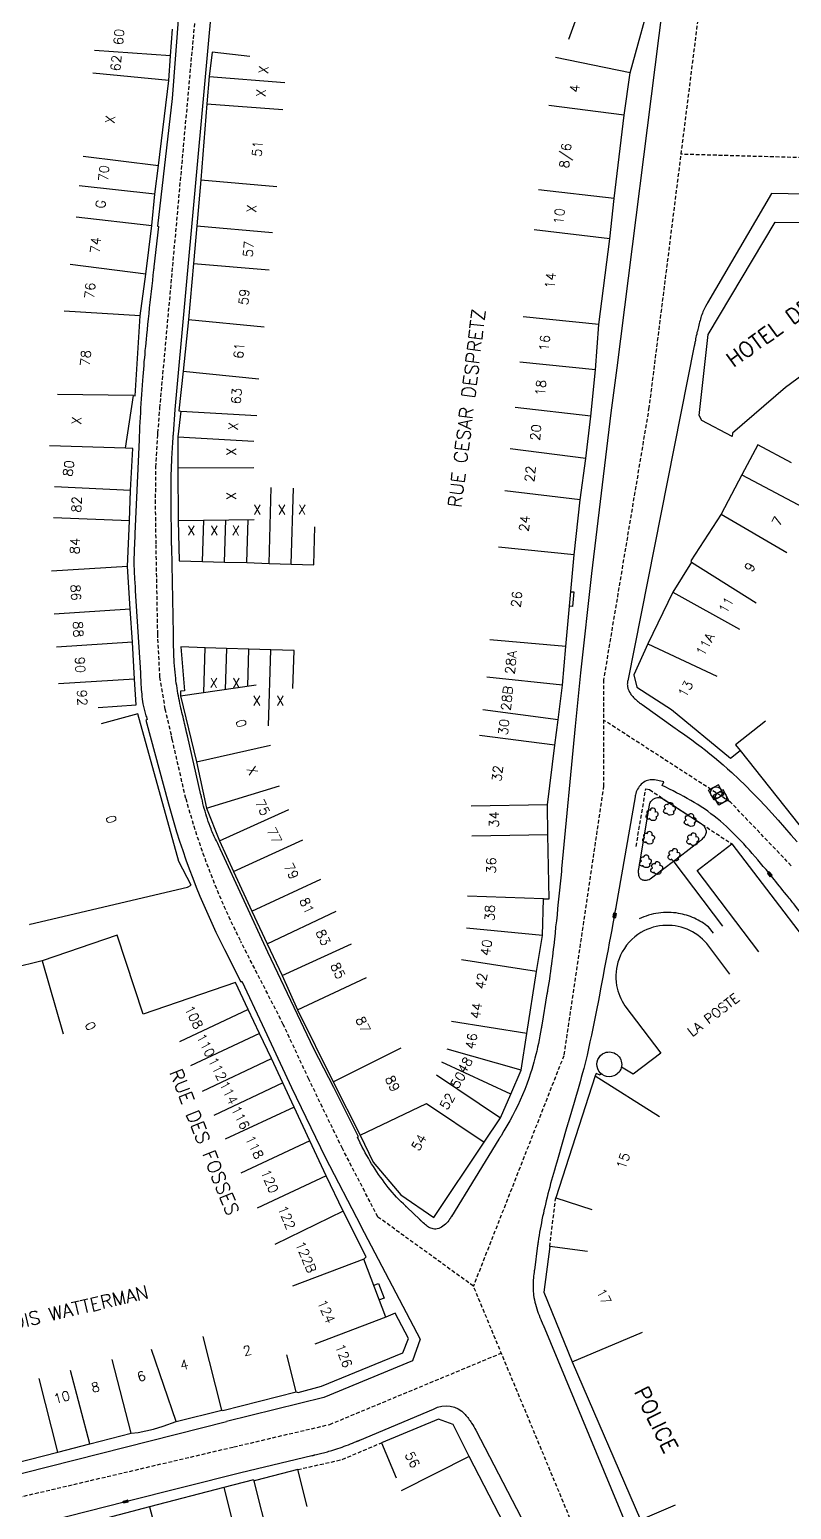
# Model space of a CAD drawing. Header units: millimetres. Extents: x 111000 to 112001, y 155000 to 156000.
# Drawn here: x 111774.9 to 111875, y 155696.7 to 155891.2 of the extents above; entities that cross this region are included whole.
import ezdxf
from ezdxf.enums import TextEntityAlignment as Align

# ---------------------------------------------------------------- set-up
doc = ezdxf.new("R2010")
doc.units = ezdxf.units.MM
doc.linetypes.add('DASHED', pattern=[0.75, 0.5, -0.25])
doc.layers.get('0').update_dxf_attribs({"linetype": 'CONTINUOUS'})
for name, color, linetype in [('W0001', 6, 'DASHED'), ('W0008', 7, 'CONTINUOUS'), ('W0100', 7, 'CONTINUOUS'), ('W0105', 7, 'CONTINUOUS'), ('W0112', 1, 'DASHED'), ('W0300', 7, 'CONTINUOUS'), ('W0400', 7, 'CONTINUOUS'), ('W0420', 7, 'CONTINUOUS'), ('W0984', 7, 'CONTINUOUS'), ('W0989', 7, 'CONTINUOUS'), ('W0991', 7, 'CONTINUOUS'), ('W1102', 7, 'CONTINUOUS')]:
    doc.layers.add(name, color=color, linetype=linetype)
doc.styles.get("Standard").update_dxf_attribs({"font": 'romans.shx', "width": 0.85})

# ---------------------------------------------------------------- blocks, each defined once
blk = doc.blocks.new('T420')
for p, q in [((0.75, 0.75), (-0.75, 0.75)), ((-0.75, 0.75), (-0.75, -0.75)), ((0.75, 0.75), (0.75, -0.75)), ((0.75, -0.75), (-0.75, -0.75))]:
    blk.add_line(p, q)
blk.add_ellipse((0, 0), major_axis=(-0.53, 0.53), ratio=1, start_param=3.926991, end_param=10.210176)
blk = doc.blocks.new('T400')
for p, q in [((-0.15, 0.3), (0.15, 0.3)), ((-0.15, -0.25), (-0.15, 0.3)), ((-0.15, 0.15), (0.15, 0.15)), ((-0.15, 0), (0.15, 0)), ((0.15, 0.3), (0.15, -0.25)), ((-0.15, -0.15), (0.15, -0.15)), ((-0.15, -0.25), (-0.15, -0.3)), ((-0.15, -0.3), (0.15, -0.3)), ((0.15, -0.3), (0.15, -0.25))]:
    blk.add_line(p, q)
blk = doc.blocks.new('T300')
for p, q in [((-0.8, 0.51), (-0.86, 0.34)), ((-0.86, 0.34), (-0.86, 0.17)), ((-0.86, 0.17), (-0.74, 0.06)), ((-0.69, 0.63), (-0.8, 0.51)), ((-0.8, -0.06), (-0.74, 0.06)), ((-0.74, 0.06), (-0.69, 0.11)), ((-0.57, 0.69), (-0.69, 0.63)), ((-0.46, 0.69), (-0.57, 0.69)), ((-0.29, 0.63), (-0.46, 0.69)), ((-0.29, 0.63), (-0.17, 0.74)), ((-0.23, 0.57), (-0.29, 0.63)), ((-0.17, 0.74), (-0.06, 0.8)), ((-0.06, 0.8), (0.06, 0.8)), ((0.06, 0.8), (0.23, 0.74)), ((0.23, 0.74), (0.34, 0.63)), ((0.34, 0.63), (0.4, 0.51)), ((0.46, 0.46), (0.34, 0.46)), ((0.4, 0.51), (0.4, 0.46)), ((0.57, 0.4), (0.46, 0.46)), ((0.57, 0.4), (0.69, 0.29)), ((0.69, 0.29), (0.74, 0.17)), ((0.74, 0.06), (0.69, -0.17)), ((0.74, 0.17), (0.74, 0.06)), ((-0.8, -0.17), (-0.8, -0.06)), ((-0.8, -0.23), (-0.8, -0.17)), ((-0.74, -0.34), (-0.8, -0.23)), ((-0.69, -0.4), (-0.74, -0.34)), ((-0.51, -0.46), (-0.69, -0.4)), ((-0.4, -0.46), (-0.51, -0.46)), ((-0.4, -0.46), (-0.34, -0.46)), ((-0.34, -0.46), (-0.34, -0.4)), ((-0.34, -0.51), (-0.34, -0.46)), ((-0.29, -0.63), (-0.34, -0.51)), ((-0.17, -0.74), (-0.29, -0.63)), ((-0.06, -0.8), (-0.17, -0.74)), ((0.06, -0.8), (-0.06, -0.8)), ((0.17, -0.74), (0.06, -0.8)), ((0.23, -0.69), (0.17, -0.74)), ((0.29, -0.46), (0.23, -0.46)), ((0.29, -0.63), (0.23, -0.69)), ((0.46, -0.4), (0.29, -0.46)), ((0.34, -0.51), (0.29, -0.63)), ((0.34, -0.51), (0.34, -0.46)), ((0.57, -0.34), (0.46, -0.4)), ((0.63, -0.29), (0.57, -0.34)), ((0.69, -0.17), (0.63, -0.29))]:
    blk.add_line(p, q)

msp = doc.modelspace()

# ---------------------------------------------------------------- linework, layer by layer
at = {"layer": 'W0001'}
for points in [[(111770.97, 155921.99), (111794.14, 155918.4), (111823.64, 155912.58), (111863.32, 155897.65), (111856.26, 155841.54), (111850.29, 155805.76), (111850.3, 155791.82), (111845.07, 155756.35), (111833.19, 155726.08)], [(111704.69, 155907.84), (111705.06, 155893.49), (111705.24, 155888.25), (111705.67, 155883.65), (111706.46, 155874.99), (111709.12, 155845.71), (111711.82, 155816.07), (111714.51, 155786.8), (111716.46, 155765.9), (111717.15, 155759.22), (111717.82, 155754.54), (111720.42, 155744.76), (111733.34, 155701.8), (111734.89, 155696.46), (111736.95, 155693.26), (111740.19, 155691.47), (111744.23, 155691.37), (111748.56, 155692.48), (111801.69, 155704.94)], [(111892.15, 155873.91), (111860.45, 155874.82)], [(111874.96, 155781.32), (111866.97, 155789.68), (111850.29, 155800.47)], [(111801.69, 155704.94), (111814.32, 155707.9), (111836.86, 155717.27)]]:
    msp.add_lwpolyline(points, dxfattribs=at)
msp.add_lwpolyline([(111849.34, 155687.26), (111833.19, 155726.08), (111820.64, 155735.15), (111815.97, 155744.16), (111811.56, 155753.27), (111808.21, 155760.46), (111802.61, 155771.38, -0.05145), (111795.39, 155790.16), (111793.62, 155797.91), (111793.5, 155798.49), (111792.7, 155801.9), (111791.99, 155806.12), (111791.73, 155811.27), (111791.71, 155811.76), (111791.49, 155823.62), (111791.49, 155823.62), (111791.42, 155828.93), (111791.47, 155833.71), (111791.71, 155837.91), (111791.74, 155838.21), (111791.99, 155841.46), (111797.18, 155898.72), (111799.33, 155917.38)], format="xyb", dxfattribs=at)
at = {"layer": 'W0008'}
for points in [[(111689.67, 155947.89, -0.000784), (111689.85, 155946.04, -0.005645), (111690.11, 155943.06, -0.00035), (111690.77, 155934.02, 0.00217), (111690.89, 155932.56, 0.000045), (111690.9, 155932.45, -0.000022), (111690.92, 155932.21, -0.002719), (111690.98, 155931.39, -0.00141), (111691.09, 155929.81, -0.105649), (111690.85, 155928.18, -0.255011), (111690.3, 155927.71, -0.00422), (111690.11, 155927.67, -0.004131), (111689.91, 155927.63, 0.027684), (111663.38, 155922.85, 0.000521), (111659.16, 155921.76, -0.000492), (111654.7, 155920.6, -0.000014), (111644.5, 155917.97, 0.000006), (111619.12, 155911.43, 0.000111)], [(111795.81, 155910.87), (111793.61, 155882.15), (111791.67, 155865.35), (111791.82, 155865.32), (111791.21, 155860.04), (111791.2, 155860.01), (111791.2, 155859.97), (111791.19, 155859.93), (111791.2, 155859.91), (111791.18, 155859.88), (111791.18, 155859.85), (111791.18, 155859.8), (111791.18, 155859.77), (111791.17, 155859.74), (111791.17, 155859.71), (111791.16, 155859.68), (111791.16, 155859.65), (111791.07, 155858.93), (111791, 155858.22), (111790.92, 155857.51), (111790.83, 155856.79), (111790.75, 155856.07), (111790.68, 155855.35), (111790.6, 155854.63), (111790.52, 155853.91), (111790.44, 155853.19), (111790.37, 155852.47), (111790.3, 155851.77), (111790.22, 155851.04), (111790.18, 155850.54), (111790.13, 155850.05), (111790.08, 155849.55), (111790.03, 155849.05), (111789.99, 155848.57), (111789.95, 155848.07), (111789.9, 155847.57), (111789.86, 155847.08), (111789.82, 155846.58), (111789.78, 155846.08), (111789.75, 155845.6), (111789.71, 155845.1), (111789.66, 155844.49), (111789.62, 155843.88), (111789.58, 155843.27), (111789.54, 155842.66), (111789.5, 155842.05), (111789.46, 155841.44), (111789.43, 155840.82), (111789.39, 155840.21), (111789.36, 155839.6), (111789.33, 155838.99), (111789.3, 155838.38), (111789.27, 155837.77), (111789.27, 155837.72), (111789.26, 155837.69), (111789.26, 155837.65), (111789.26, 155837.62), (111789.26, 155837.57), (111789.25, 155837.54), (111789.25, 155837.49), (111789.25, 155837.46), (111789.25, 155837.41), (111789.25, 155837.38), (111789.25, 155837.33), (111789.25, 155837.3), (111788.7, 155824.97), (111788.7, 155824.94), (111788.7, 155824.93), (111788.7, 155824.9), (111788.7, 155824.87), (111788.7, 155824.83), (111788.7, 155824.82), (111788.69, 155824.79), (111788.69, 155824.76), (111788.69, 155824.72), (111788.69, 155824.71), (111788.69, 155824.68), (111788.69, 155824.65), (111788.68, 155824.33), (111788.67, 155824.02), (111788.66, 155823.71), (111788.64, 155823.4), (111788.63, 155823.08), (111788.61, 155822.77), (111788.6, 155822.47), (111788.59, 155822.16), (111788.58, 155821.85), (111788.57, 155821.54), (111788.57, 155821.22), (111788.57, 155820.91), (111788.58, 155820.66), (111788.59, 155820.4), (111788.6, 155820.15), (111788.6, 155819.9), (111788.62, 155819.65), (111788.64, 155819.38), (111788.65, 155819.13), (111788.67, 155818.88), (111788.69, 155818.63), (111788.71, 155818.37), (111788.72, 155818.12), (111788.74, 155817.87), (111788.74, 155817.83), (111788.75, 155817.8), (111788.75, 155817.77), (111788.75, 155817.72), (111788.75, 155817.69), (111788.75, 155817.66), (111788.75, 155817.63), (111788.75, 155817.6), (111788.75, 155817.57), (111788.76, 155817.52), (111788.76, 155817.49), (111788.76, 155817.46), (111789.43, 155806.65), (111789.43, 155806.63), (111789.43, 155806.6), (111789.43, 155806.57), (111789.43, 155806.55), (111789.43, 155806.54), (111789.43, 155806.52), (111789.43, 155806.49), (111789.43, 155806.47), (111789.44, 155806.44), (111789.44, 155806.43), (111789.44, 155806.4), (111789.44, 155806.38), (111789.46, 155806.07), (111789.47, 155805.74), (111789.5, 155805.44), (111789.5, 155805.12), (111789.52, 155804.79), (111789.54, 155804.47), (111789.57, 155804.16), (111789.6, 155803.85), (111789.63, 155803.54), (111789.67, 155803.22), (111789.71, 155802.91), (111789.77, 155802.6), (111789.81, 155802.43), (111789.84, 155802.26), (111789.89, 155802.07), (111789.93, 155801.9), (111789.97, 155801.72), (111790.02, 155801.55), (111790.07, 155801.38), (111790.11, 155801.21), (111790.16, 155801.04), (111790.21, 155800.87), (111790.26, 155800.69), (111790.32, 155800.52), (111790.13, 155800.47), (111793.11, 155789.46, 0.051444), (111800.48, 155770.3), (111802.63, 155766.05), (111802.78, 155766.13), (111805.43, 155760.46), (111809.28, 155752.19), (111813.71, 155743.04), (111818.4, 155733.99), (111818.4, 155733.97), (111826.21, 155719.08), (111825.19, 155716.26), (111813.52, 155711.43), (111800.75, 155708.3)], [(112000, 155694.53), (111999.06, 155695.59), (111980.4, 155716.56), (111949.98, 155750.79), (111945.05, 155751.23), (111944.07, 155750.37), (111944.14, 155750.28), (111927.33, 155735.05), (111917.89, 155726.49, -0.168407), (111915.62, 155725.64, -0.152585), (111913.07, 155726.38, -0.088904), (111912.03, 155727.36), (111909.82, 155730.4), (111898.99, 155744.99), (111883.4, 155765.84), (111875.53, 155775.99, 0.005278), (111874.56, 155777.21, -0.005469), (111872.71, 155779.52)], [(111864.72, 155772.44), (111864.08, 155773.27, 0.064007), (111862.23, 155774.42, 0.064007), (111860.15, 155775.06, 0.077851), (111857.51, 155775.1, 0.077851), (111854.98, 155774.33)], [(111802.63, 155701.58), (111811.94, 155703.8), (111811.98, 155703.82), (111812.01, 155703.82), (111812.05, 155703.82), (111812.09, 155703.83), (111812.12, 155703.83), (111812.16, 155703.85), (111812.19, 155703.85), (111812.23, 155703.87), (111812.26, 155703.87), (111812.3, 155703.88), (111812.33, 155703.88), (111812.37, 155703.9), (111812.56, 155703.94), (111812.75, 155703.99), (111812.93, 155704.04), (111813.11, 155704.07), (111813.29, 155704.12), (111813.48, 155704.16), (111813.66, 155704.21), (111813.85, 155704.26), (111814.03, 155704.3), (111814.21, 155704.37), (111814.39, 155704.41), (111814.57, 155704.46), (111814.85, 155704.54), (111815.12, 155704.63), (111815.39, 155704.72), (111815.67, 155704.82), (111815.94, 155704.91), (111816.21, 155705.02), (111816.49, 155705.12), (111816.76, 155705.22), (111817.03, 155705.33), (111817.3, 155705.44), (111817.57, 155705.55), (111817.84, 155705.66), (111817.87, 155705.68), (111817.91, 155705.69), (111817.94, 155705.71), (111817.98, 155705.72), (111818.01, 155705.74), (111818.05, 155705.74), (111818.08, 155705.76), (111818.11, 155705.77), (111818.15, 155705.79), (111818.18, 155705.8), (111818.22, 155705.82), (111818.25, 155705.83), (111827.95, 155709.9, -0.362601), (111832.1, 155709.21, -0.029263), (111832.96, 155708.08, -0.039597), (111833.5, 155707.13), (111844.8, 155685.37)]]:
    msp.add_lwpolyline(points, format="xyb", dxfattribs=at)
for points in [[(111708.22, 155907.83), (111708.7, 155888.9), (111709.28, 155882.68), (111711.16, 155861.78), (111718.38, 155782.96), (111719.26, 155773.51), (111720.01, 155765.47), (111720.65, 155759.45), (111721.13, 155755.64), (111722.28, 155751.06), (111724.15, 155744.13), (111726.49, 155735.93), (111732.38, 155714.63), (111737.13, 155697.77), (111740.81, 155695.73), (111744.14, 155693.94), (111800.75, 155708.3)], [(111858.03, 155894.24), (111852.04, 155846.77), (111851.25, 155840.85), (111848.7, 155819.74), (111847.25, 155806.69), (111846.56, 155799.65), (111844.78, 155780.93), (111844.78, 155780.9), (111844.78, 155780.87), (111844.78, 155780.83), (111844.78, 155780.8), (111844.77, 155780.77), (111844.76, 155780.74), (111844.76, 155780.69), (111844.76, 155780.66), (111844.75, 155780.63), (111844.75, 155780.6), (111844.75, 155780.57), (111844.75, 155780.54), (111844.67, 155779.72), (111844.59, 155778.93), (111844.5, 155778.12), (111844.43, 155777.3), (111844.34, 155776.51), (111844.26, 155775.69), (111844.18, 155774.88), (111844.09, 155774.08), (111844, 155773.27), (111843.92, 155772.46), (111843.83, 155771.66), (111843.74, 155770.85), (111843.68, 155770.37), (111843.62, 155769.87), (111843.57, 155769.38), (111843.5, 155768.88), (111843.44, 155768.4), (111843.38, 155767.9), (111843.31, 155767.41), (111843.24, 155766.91), (111843.17, 155766.43), (111843.1, 155765.94), (111843.02, 155765.44), (111842.94, 155764.96), (111842.93, 155764.91), (111842.93, 155764.88), (111842.93, 155764.83), (111842.92, 155764.8), (111842.91, 155764.76), (111842.9, 155764.72), (111842.89, 155764.68), (111842.89, 155764.65), (111842.89, 155764.6), (111842.88, 155764.57), (111842.87, 155764.54), (111842.86, 155764.49), (111842.18, 155760.37), (111842.17, 155760.33), (111842.17, 155760.29), (111842.16, 155760.26), (111842.15, 155760.22), (111842.14, 155760.19), (111842.14, 155760.15), (111842.14, 155760.12), (111842.13, 155760.08), (111842.12, 155760.05), (111842.12, 155760.01), (111842.11, 155759.97), (111842.1, 155759.94), (111842.02, 155759.44), (111841.93, 155758.96), (111841.83, 155758.46), (111841.73, 155757.96), (111841.63, 155757.47), (111841.51, 155756.97), (111841.39, 155756.49), (111841.27, 155756.01), (111841.14, 155755.52), (111841, 155755.04), (111840.85, 155754.55), (111840.71, 155754.07), (111840.46, 155753.35), (111840.21, 155752.63), (111839.93, 155751.93), (111839.64, 155751.22), (111839.34, 155750.52), (111839.02, 155749.83), (111838.68, 155749.15), (111838.33, 155748.46), (111837.97, 155747.79), (111837.6, 155747.13), (111837.21, 155746.46), (111836.82, 155745.82), (111836.79, 155745.79), (111836.77, 155745.74), (111836.75, 155745.71), (111836.73, 155745.68), (111836.71, 155745.65), (111836.68, 155745.6), (111836.66, 155745.57), (111836.64, 155745.54), (111836.62, 155745.51), (111836.59, 155745.46), (111836.57, 155745.43), (111836.55, 155745.4), (111830.3, 155735.24), (111830.28, 155735.21), (111830.26, 155735.18), (111830.24, 155735.13), (111830.23, 155735.12), (111830.21, 155735.07), (111830.19, 155735.04), (111830.17, 155735.01), (111830.15, 155734.97), (111830.13, 155734.94), (111830.1, 155734.91), (111830.09, 155734.88), (111830.07, 155734.85), (111829.94, 155734.68), (111829.81, 155734.51), (111829.67, 155734.35), (111829.51, 155734.21), (111829.35, 155734.07), (111829.18, 155733.93), (111829, 155733.82), (111828.82, 155733.72), (111828.63, 155733.65), (111828.44, 155733.6), (111828.26, 155733.57), (111828.07, 155733.57), (111827.92, 155733.58), (111827.76, 155733.63), (111827.6, 155733.68), (111827.46, 155733.74), (111827.31, 155733.82), (111827.16, 155733.91), (111827.02, 155734.02), (111826.88, 155734.13), (111826.75, 155734.24), (111826.61, 155734.37), (111826.49, 155734.47), (111826.36, 155734.6), (111826.34, 155734.62), (111826.32, 155734.65), (111826.3, 155734.66), (111826.28, 155734.68), (111826.26, 155734.69), (111826.25, 155734.72), (111826.22, 155734.74), (111826.21, 155734.76), (111826.18, 155734.77), (111826.17, 155734.8), (111826.14, 155734.82), (111826.13, 155734.83), (111824.43, 155736.46), (111824.42, 155736.46), (111824.41, 155736.49), (111824.39, 155736.49), (111824.38, 155736.49), (111824.37, 155736.51), (111824.36, 155736.52), (111824.35, 155736.54), (111824.34, 155736.54), (111824.32, 155736.55), (111824.32, 155736.57), (111824.3, 155736.57), (111824.29, 155736.58), (111823.99, 155736.88), (111823.68, 155737.16), (111823.38, 155737.46), (111823.09, 155737.77), (111822.81, 155738.08), (111822.53, 155738.4), (111822.26, 155738.72), (111822, 155739.05), (111821.73, 155739.4), (111821.48, 155739.72), (111821.23, 155740.07), (111820.98, 155740.41), (111820.74, 155740.76), (111820.5, 155741.1), (111820.28, 155741.46), (111820.04, 155741.8), (111819.82, 155742.16), (111819.6, 155742.52), (111819.39, 155742.88), (111819.18, 155743.24), (111818.98, 155743.6), (111818.78, 155743.97), (111818.58, 155744.33), (111818.39, 155744.71), (111818.39, 155744.72), (111818.38, 155744.74), (111818.37, 155744.76), (111818.36, 155744.77), (111818.35, 155744.79), (111818.35, 155744.8), (111818.34, 155744.82), (111818.33, 155744.83), (111818.32, 155744.85), (111818.32, 155744.87), (111818.31, 155744.88), (111818.3, 155744.9), (111817.94, 155745.63), (111818.11, 155745.69), (111814.83, 155752.16), (111812.22, 155757.26), (111806.18, 155769.97), (111799.96, 155783.44), (111799.95, 155783.47), (111799.93, 155783.51), (111799.92, 155783.54), (111799.9, 155783.57), (111799.89, 155783.6), (111799.87, 155783.65), (111799.85, 155783.68), (111799.84, 155783.71), (111799.82, 155783.74), (111799.81, 155783.77), (111799.79, 155783.8), (111799.78, 155783.83), (111799.68, 155784.02), (111799.59, 155784.22), (111799.5, 155784.41), (111799.41, 155784.6), (111799.32, 155784.8), (111799.23, 155784.99), (111799.14, 155785.18), (111799.05, 155785.38), (111798.96, 155785.57), (111798.88, 155785.77), (111798.79, 155785.96), (111798.71, 155786.16), (111798.58, 155786.49), (111798.46, 155786.82), (111798.35, 155787.15), (111798.23, 155787.47), (111798.12, 155787.82), (111798.02, 155788.15), (111797.92, 155788.49), (111797.82, 155788.83), (111797.74, 155789.16), (111797.64, 155789.51), (111797.57, 155789.85), (111797.49, 155790.19), (111797.48, 155790.22), (111797.47, 155790.26), (111797.46, 155790.3), (111797.46, 155790.33), (111797.45, 155790.37), (111797.44, 155790.4), (111797.43, 155790.44), (111797.43, 155790.47), (111797.42, 155790.52), (111797.41, 155790.55), (111797.4, 155790.58), (111797.39, 155790.62), (111795.61, 155798.37), (111795.6, 155798.41), (111795.6, 155798.44), (111795.59, 155798.49), (111795.57, 155798.52), (111795.57, 155798.57), (111795.56, 155798.62), (111795.55, 155798.65), (111795.54, 155798.69), (111795.53, 155798.72), (111795.52, 155798.77), (111795.51, 155798.8), (111795.5, 155798.85), (111795.44, 155799.13), (111795.37, 155799.43), (111795.3, 155799.71), (111795.23, 155800.01), (111795.17, 155800.29), (111795.1, 155800.57), (111795.03, 155800.87), (111794.96, 155801.15), (111794.89, 155801.44), (111794.82, 155801.72), (111794.76, 155802.02), (111794.7, 155802.3), (111794.63, 155802.63), (111794.56, 155802.97), (111794.5, 155803.3), (111794.43, 155803.65), (111794.37, 155803.97), (111794.31, 155804.3), (111794.25, 155804.65), (111794.2, 155804.99), (111794.15, 155805.32), (111794.1, 155805.66), (111794.07, 155805.99), (111794.03, 155806.33), (111793.99, 155806.76), (111793.95, 155807.16), (111793.92, 155807.58), (111793.88, 155808.01), (111793.86, 155808.43), (111793.84, 155808.83), (111793.82, 155809.27), (111793.81, 155809.68), (111793.79, 155810.1), (111793.78, 155810.52), (111793.78, 155810.94), (111793.77, 155811.37), (111793.77, 155811.4), (111793.77, 155811.44), (111793.77, 155811.47), (111793.77, 155811.51), (111793.77, 155811.55), (111793.76, 155811.58), (111793.76, 155811.62), (111793.77, 155811.66), (111793.76, 155811.69), (111793.76, 155811.74), (111793.76, 155811.76), (111793.76, 155811.8), (111793.54, 155823.18), (111793.54, 155823.21), (111793.54, 155823.26), (111793.54, 155823.29), (111793.54, 155823.32), (111793.54, 155823.35), (111793.53, 155823.4), (111793.53, 155823.43), (111793.53, 155823.46), (111793.53, 155823.49), (111793.53, 155823.54), (111793.53, 155823.57), (111793.53, 155823.6), (111793.53, 155824.04), (111793.52, 155824.49), (111793.51, 155824.93), (111793.5, 155825.38), (111793.5, 155825.82), (111793.5, 155826.26), (111793.49, 155826.71), (111793.48, 155827.15), (111793.48, 155827.6), (111793.47, 155828.04), (111793.46, 155828.49), (111793.46, 155828.93), (111793.46, 155829.32), (111793.46, 155829.71), (111793.46, 155830.12), (111793.46, 155830.51), (111793.46, 155830.9), (111793.46, 155831.29), (111793.46, 155831.68), (111793.47, 155832.07), (111793.48, 155832.47), (111793.49, 155832.87), (111793.5, 155833.26), (111793.51, 155833.65), (111793.53, 155833.99), (111793.54, 155834.33), (111793.56, 155834.68), (111793.57, 155835.02), (111793.6, 155835.37), (111793.62, 155835.72), (111793.64, 155836.07), (111793.66, 155836.41), (111793.68, 155836.76), (111793.71, 155837.1), (111793.72, 155837.44), (111793.75, 155837.79), (111793.75, 155837.8), (111793.75, 155837.83), (111793.75, 155837.85), (111793.75, 155837.88), (111793.75, 155837.9), (111793.75, 155837.91), (111793.76, 155837.94), (111793.75, 155837.96), (111793.75, 155837.97), (111793.76, 155838.01), (111793.76, 155838.04), (111793.76, 155838.05), (111794.01, 155841.29), (111799.2, 155898.51)], [(111885.6, 155869.4), (111872.38, 155869.65), (111863.97, 155855.29), (111863.95, 155855.26), (111863.93, 155855.21), (111863.9, 155855.18), (111863.88, 155855.13), (111863.85, 155855.1), (111863.83, 155855.07), (111863.81, 155855.02), (111863.78, 155854.99), (111863.76, 155854.94), (111863.75, 155854.91), (111863.72, 155854.87), (111863.7, 155854.83), (111863.6, 155854.66), (111863.51, 155854.47), (111863.43, 155854.29), (111863.35, 155854.12), (111863.28, 155853.93), (111863.21, 155853.72), (111863.14, 155853.54), (111863.08, 155853.35), (111863.03, 155853.15), (111862.97, 155852.96), (111862.92, 155852.77), (111862.86, 155852.57), (111862.82, 155852.38), (111862.76, 155852.16), (111862.71, 155851.97), (111862.67, 155851.77), (111862.62, 155851.58), (111862.57, 155851.38), (111862.53, 155851.18), (111862.48, 155850.97), (111862.44, 155850.77), (111862.39, 155850.57), (111862.36, 155850.38), (111862.32, 155850.16), (111862.31, 155850.12), (111862.3, 155850.07), (111862.29, 155850.04), (111862.28, 155849.99), (111862.28, 155849.94), (111862.27, 155849.9), (111862.26, 155849.85), (111862.25, 155849.82), (111862.25, 155849.77), (111862.24, 155849.72), (111862.23, 155849.68), (111862.22, 155849.63), (111853.47, 155805.62), (111853.46, 155805.6), (111853.46, 155805.58), (111853.46, 155805.55), (111853.46, 155805.54), (111853.45, 155805.52), (111853.45, 155805.51), (111853.44, 155805.47), (111853.44, 155805.46), (111853.43, 155805.44), (111853.43, 155805.43), (111853.43, 155805.4), (111853.43, 155805.38), (111853.42, 155805.27), (111853.41, 155805.16), (111853.42, 155805.07), (111853.43, 155804.96), (111853.45, 155804.85), (111853.47, 155804.74), (111853.5, 155804.63), (111853.53, 155804.54), (111853.57, 155804.43), (111853.62, 155804.33), (111853.67, 155804.22), (111853.72, 155804.13), (111853.82, 155803.97), (111853.9, 155803.83), (111854.02, 155803.69), (111854.12, 155803.55), (111854.25, 155803.44), (111854.36, 155803.3), (111854.49, 155803.19), (111854.62, 155803.07), (111854.75, 155802.96), (111854.89, 155802.85), (111855.03, 155802.74), (111855.17, 155802.65), (111855.18, 155802.63), (111855.2, 155802.62), (111855.22, 155802.6), (111855.24, 155802.6), (111855.25, 155802.58), (111855.27, 155802.57), (111855.29, 155802.55), (111855.31, 155802.54), (111855.32, 155802.52), (111855.34, 155802.52), (111855.36, 155802.51), (111855.38, 155802.49), (111859.71, 155799.38), (111859.74, 155799.37), (111859.78, 155799.35), (111859.8, 155799.32), (111859.83, 155799.3), (111859.85, 155799.29), (111859.89, 155799.27), (111859.92, 155799.24), (111859.94, 155799.22), (111859.97, 155799.21), (111860, 155799.19), (111860.03, 155799.16), (111860.06, 155799.15), (111860.68, 155798.72), (111861.29, 155798.29), (111861.89, 155797.85), (111862.5, 155797.4), (111863.1, 155796.94), (111863.7, 155796.49), (111864.28, 155796.02), (111864.87, 155795.54), (111865.45, 155795.07), (111866.02, 155794.57), (111866.58, 155794.07), (111867.14, 155793.57), (111868.05, 155792.71), (111868.96, 155791.85), (111869.84, 155790.96), (111870.71, 155790.05), (111871.57, 155789.15), (111872.42, 155788.22), (111873.26, 155787.29), (111874.09, 155786.35), (111874.92, 155785.4), (111875.74, 155784.44)], [(111872.71, 155779.52), (111872.35, 155779.94), (111872, 155780.38), (111871.65, 155780.82), (111871.28, 155781.22), (111870.93, 155781.66), (111870.57, 155782.08), (111870.21, 155782.51), (111869.84, 155782.93), (111869.46, 155783.35), (111869.09, 155783.77), (111868.71, 155784.18), (111868.33, 155784.58), (111867.96, 155784.97), (111867.59, 155785.35), (111867.21, 155785.72), (111866.83, 155786.1), (111866.44, 155786.46), (111866.04, 155786.82), (111865.64, 155787.16), (111865.24, 155787.51), (111864.82, 155787.83), (111864.41, 155788.16), (111863.98, 155788.47), (111863.55, 155788.79), (111863.11, 155789.08), (111862.67, 155789.37), (111862.22, 155789.65), (111861.76, 155789.91), (111861.3, 155790.16), (111860.84, 155790.43), (111860.37, 155790.68), (111859.9, 155790.91), (111859.43, 155791.16), (111858.96, 155791.4), (111858.48, 155791.63), (111858, 155791.87), (111858.22, 155792.35), (111858.03, 155792.4), (111857.82, 155792.44), (111857.61, 155792.49), (111857.41, 155792.54), (111857.21, 155792.57), (111857.01, 155792.6), (111856.81, 155792.62), (111856.61, 155792.62), (111856.43, 155792.6), (111856.24, 155792.57), (111856.06, 155792.52), (111855.88, 155792.46), (111855.71, 155792.38), (111855.55, 155792.27), (111855.39, 155792.16), (111855.25, 155792.02), (111855.11, 155791.88), (111854.99, 155791.72), (111854.87, 155791.55), (111854.77, 155791.38), (111854.68, 155791.19), (111854.6, 155791.01), (111854.53, 155790.82), (111854.48, 155790.63), (111854.47, 155790.62), (111854.47, 155790.58), (111854.46, 155790.57), (111854.46, 155790.55), (111854.46, 155790.52), (111854.46, 155790.51), (111854.45, 155790.49), (111854.45, 155790.46), (111854.44, 155790.44), (111854.44, 155790.43), (111854.43, 155790.4), (111854.43, 155790.38), (111851.9, 155775.88), (111851.89, 155775.85), (111851.89, 155775.8), (111851.89, 155775.79), (111851.89, 155775.76), (111851.87, 155775.71), (111851.87, 155775.68), (111851.86, 155775.65), (111851.85, 155775.62), (111851.85, 155775.57), (111851.85, 155775.54), (111851.84, 155775.51), (111851.83, 155775.47), (111851.68, 155774.62), (111851.52, 155773.74), (111851.37, 155772.9), (111851.21, 155772.04), (111851.05, 155771.18), (111850.89, 155770.32), (111850.72, 155769.46), (111850.56, 155768.6), (111850.39, 155767.74), (111850.23, 155766.88), (111850.07, 155766.02), (111849.9, 155765.16), (111849.74, 155764.29), (111849.57, 155763.41), (111849.4, 155762.54), (111849.23, 155761.66), (111849.06, 155760.79), (111848.89, 155759.91), (111848.7, 155759.04), (111848.51, 155758.16), (111848.32, 155757.29), (111848.12, 155756.43), (111847.91, 155755.55), (111847.69, 155754.69), (111847.53, 155754.1), (111847.37, 155753.49), (111847.2, 155752.9), (111847.03, 155752.3), (111846.85, 155751.71), (111846.68, 155751.12), (111846.51, 155750.52), (111846.33, 155749.91), (111846.15, 155749.32), (111845.98, 155748.72), (111845.8, 155748.13), (111845.63, 155747.54), (111845.61, 155747.49), (111845.6, 155747.46), (111845.59, 155747.41), (111845.58, 155747.37), (111845.57, 155747.32), (111845.55, 155747.29), (111845.54, 155747.24), (111845.53, 155747.19), (111845.52, 155747.15), (111845.5, 155747.12), (111845.5, 155747.07), (111845.48, 155747.02), (111844.24, 155742.66), (111844.23, 155742.63), (111844.21, 155742.58), (111844.21, 155742.55), (111844.19, 155742.52), (111844.18, 155742.47), (111844.17, 155742.44), (111844.16, 155742.41), (111844.15, 155742.37), (111844.14, 155742.33), (111844.13, 155742.3), (111844.11, 155742.26), (111844.1, 155742.22), (111843.97, 155741.77), (111843.84, 155741.33), (111843.71, 155740.88), (111843.58, 155740.44), (111843.46, 155739.99), (111843.34, 155739.54), (111843.22, 155739.08), (111843.1, 155738.65), (111842.99, 155738.19), (111842.87, 155737.74), (111842.76, 155737.29), (111842.65, 155736.83), (111842.56, 155736.43), (111842.46, 155736.02), (111842.38, 155735.62), (111842.28, 155735.21), (111842.2, 155734.79), (111842.12, 155734.38), (111842.03, 155733.97), (111841.96, 155733.55), (111841.89, 155733.15), (111841.82, 155732.72), (111841.75, 155732.32), (111841.69, 155731.9), (111841.68, 155731.87), (111841.68, 155731.82), (111841.68, 155731.79), (111841.67, 155731.74), (111841.67, 155731.71), (111841.66, 155731.66), (111841.65, 155731.62), (111841.65, 155731.58), (111841.64, 155731.55), (111841.64, 155731.51), (111841.63, 155731.46), (111841.63, 155731.43), (111841.2, 155728.18), (111841.2, 155728.15), (111841.19, 155728.13), (111841.19, 155728.1), (111841.18, 155728.08), (111841.18, 155728.05), (111841.18, 155728.04), (111841.18, 155728.01), (111841.18, 155727.97), (111841.17, 155727.96), (111841.17, 155727.93), (111841.16, 155727.91), (111841.16, 155727.88), (111841.13, 155727.63), (111841.1, 155727.38), (111841.08, 155727.13), (111841.06, 155726.88), (111841.04, 155726.63), (111841.03, 155726.37), (111841.03, 155726.12), (111841.03, 155725.87), (111841.04, 155725.62), (111841.06, 155725.37), (111841.07, 155725.12), (111841.1, 155724.87), (111841.15, 155724.57), (111841.21, 155724.27), (111841.27, 155723.97), (111841.35, 155723.68), (111841.43, 155723.4), (111841.51, 155723.1), (111841.6, 155722.8), (111841.71, 155722.52), (111841.82, 155722.24), (111841.93, 155721.96), (111842.04, 155721.68), (111842.16, 155721.4), (111842.18, 155721.37), (111842.19, 155721.32), (111842.21, 155721.29), (111842.22, 155721.26), (111842.24, 155721.22), (111842.25, 155721.18), (111842.26, 155721.15), (111842.28, 155721.12), (111842.29, 155721.08), (111842.31, 155721.05), (111842.32, 155721.01), (111842.34, 155720.97), (111855.33, 155689.76)], [(111749.73, 155688.15), (111787.49, 155697.75), (111802.63, 155701.58)]]:
    msp.add_lwpolyline(points, dxfattribs=at)
at = {"layer": 'W0008', "flags": 128}
msp.add_lwpolyline([(111857.51, 155780.4), (111856.4, 155779.55, -0.114308), (111856.12, 155779.42, -0.070722), (111855.65, 155779.39, -0.140935), (111855.2, 155779.56, -0.167853), (111854.98, 155779.9, -0.051901), (111854.9, 155780.39, -0.054306), (111854.92, 155780.87), (111856.32, 155789.33, -0.101674), (111856.44, 155789.65, -0.07262), (111856.76, 155790.01, -0.079731), (111857.06, 155790.2, -0.083953), (111857.38, 155790.27, -0.051958), (111857.78, 155790.26, -0.106431), (111857.96, 155790.19), (111863.14, 155786.85, -0.081105), (111863.46, 155786.56, -0.0713), (111863.71, 155786.13, -0.132967), (111863.77, 155785.67, -0.125583), (111863.59, 155785.22, -0.028708), (111863.22, 155784.78, -0.041248), (111862.92, 155784.51), (111860.17, 155782.41)], format="xyb", close=True, dxfattribs=at)
msp.add_lwpolyline([(111859.54, 155781.82), (111865.94, 155773.37)], dxfattribs=at)
at = {"layer": 'W0100', "flags": 128}
for points in [[(111809.46, 155804.62), (111809.62, 155809.62), (111806.57, 155809.69), (111803.68, 155809.79), (111800.76, 155809.88), (111797.93, 155809.97), (111794.73, 155810.08), (111795.21, 155804.32), (111794.69, 155804.26), (111794.71, 155803.65), (111796.79, 155794.96), (111798.1, 155788.9), (111799.83, 155784.57), (111801.67, 155780.55), (111804.08, 155775.33), (111806.1, 155771.05), (111808.07, 155766.88), (111810.07, 155762.4), (111814.76, 155752.91), (111818.33, 155745.9), (111820.03, 155742.37), (111823.64, 155738.07), (111828.01, 155735.1), (111834.62, 155745.01), (111836.76, 155748.18), (111838.11, 155751.3), (111839.46, 155754.47), (111840.21, 155759.27), (111841.5, 155767.4), (111842.25, 155772.16), (111842.41, 155776.99), (111843.14, 155776.97), (111842.98, 155785.4), (111842.91, 155789.32), (111843.91, 155797.16), (111844.35, 155800.51), (111844.89, 155805.07), (111845.32, 155810.12), (111846.43, 155822.16), (111847.24, 155829.4), (111847.96, 155834.85), (111848.62, 155840.41), (111849.23, 155846.51), (111849.67, 155852.44), (111851.13, 155863.72), (111851.68, 155869.01), (111853.02, 155879.94), (111853.8, 155885.52), (111856.81, 155896.51)], [(111783.89, 155802.13), (111788.89, 155802.46), (111788.66, 155805.85), (111788.37, 155810.68), (111788.07, 155815.1), (111787.72, 155820.63), (111787.98, 155826.63), (111788.14, 155830.63), (111788.43, 155836.15), (111787.48, 155836.18), (111788.53, 155843.12), (111788.72, 155843.08), (111789.41, 155853.6), (111790.13, 155859.07), (111790.95, 155865.47), (111791.34, 155869.58), (111791.82, 155873.33), (111793.15, 155884.52), (111793.38, 155887.74), (111793.64, 155891.26)], [(111803.82, 155887.65), (111798.85, 155888.24), (111798.46, 155885.04), (111798.18, 155881.47), (111797.39, 155871.44), (111796.84, 155865.43), (111796.4, 155860.47), (111795.75, 155853.1), (111795.05, 155846.33), (111794.5, 155841.12), (111794.75, 155841.08), (111794.34, 155837.69), (111794.35, 155833.62), (111794.39, 155826.68), (111794.51, 155821.4), (111797.6, 155821.32), (111800.47, 155821.22), (111803.43, 155821.15), (111806.35, 155821.05), (111809.25, 155820.96), (111812.21, 155820.87), (111812.36, 155825.87)], [(111874.98, 155834.29), (111870.56, 155836.63), (111868.46, 155832.68), (111865.74, 155827.52), (111861.77, 155821.37), (111861.87, 155821.21), (111859.39, 155817.27), (111856.13, 155810.46), (111854.29, 155806.4), (111854.68, 155804.8), (111859.21, 155801.85), (111866.96, 155795.46), (111868.23, 155796.47), (111876.95, 155785.46), (111878.53, 155783.46)], [(111774.85, 155773.55), (111774.93, 155773.66), (111795.6, 155778.51), (111796.1, 155778.76), (111794.48, 155781.88), (111789.07, 155801.3), (111784.26, 155799.96)], [(111809.9, 155712.17), (111810.17, 155712.1), (111813.24, 155712.94), (111823.91, 155717.3), (111824.67, 155719.19), (111822.9, 155722.51), (111821.69, 155721.99), (111818.78, 155729.63), (111819.1, 155729.91), (111816.06, 155735.94), (111813.82, 155740.58), (111811.69, 155745.16), (111809.65, 155749.58), (111808.15, 155752.77), (111806.65, 155755.97), (111805.07, 155759.29), (111803.6, 155762.44), (111801.94, 155765.96), (111789.78, 155761.79), (111786.39, 155772.18), (111776.5, 155768.83), (111768.66, 155766.91)], [(111849.95, 155754.01), (111849.87, 155753.79), (111849.31, 155754), (111849.2, 155753.71)], [(111849.21, 155753.72), (111844.01, 155737.69), (111848.77, 155736.15)], [(111848.18, 155730.62), (111843.22, 155731.26), (111842.46, 155725.27), (111846.18, 155716.13), (111855.17, 155695.37), (111859.76, 155697.33)], [(111833.87, 155679.6), (111842.73, 155684.24), (111839.6, 155690.21), (111837.24, 155694.77), (111832.62, 155703.68), (111830.53, 155707.87), (111828.59, 155708.58), (111821.12, 155705.49), (111823.04, 155700.87)], [(111811.35, 155697.12), (111810.1, 155701.96), (111804.54, 155700.52), (111804.43, 155700.49)]]:
    msp.add_lwpolyline(points, dxfattribs=at)
msp.add_lwpolyline([(111872.85, 155865.91), (111877.09, 155865.85), (111877.1, 155866.74), (111880.73, 155866.69), (111880.72, 155865.8), (111884.87, 155865.76), (111890.27, 155855.99), (111874.21, 155844.18), (111867.25, 155838.16), (111867.21, 155837.72), (111863.2, 155839.83), (111862.85, 155840.49), (111864.06, 155851.13)], close=True, dxfattribs=at)
for points in [[(111870.72, 155770.02), (111862.59, 155780.69), (111867.16, 155784.19), (111882.09, 155764.65), (111879.7, 155762.83), (111881.16, 155760.92), (111880.84, 155760.68), (111882.55, 155758.44), (111884.28, 155759.77, -0.414214), (111884.49, 155759.74), (111884.52, 155759.7), (111884.6, 155759.76), (111898.08, 155742.1), (111898, 155742.04), (111898.03, 155742, -0.414214), (111898, 155741.79), (111894.22, 155738.91)], [(111866.88, 155767.09), (111863.85, 155771.08, 0.244054), (111858.1, 155773.46, 0.130613), (111854.82, 155772.29, 0.154465), (111852.33, 155769.07, 0.131852), (111852.01, 155765.6, 0.105223), (111853.1, 155762.89), (111857.84, 155756.69), (111854.19, 155753.93), (111852.64, 155754.85)]]:
    msp.add_lwpolyline(points, format="xyb", dxfattribs=at)
msp.add_lwpolyline([(111851.65, 155753.7, -1), (111850.44, 155756.73, -1)], format="xyb", close=True, dxfattribs=at)
at = {"layer": 'W0100'}
for points in [[(111772.93, 155702.8), (111778.59, 155704.23), (111782.78, 155705.33), (111788.23, 155706.74), (111789.13, 155706.84), (111791.16, 155707.25), (111792.44, 155707.68), (111794.14, 155708.27), (111800.11, 155709.76), (111800.23, 155709.8), (111800.28, 155709.73), (111809.9, 155712.17), (111808.68, 155717.02)], [(111804.29, 155700.6), (111800.38, 155699.6), (111790.64, 155697.08), (111784.33, 155695.39), (111778.52, 155693.92), (111774.08, 155692.76), (111769.26, 155691.53), (111764.49, 155690.31), (111759.18, 155688.98), (111753.86, 155687.63), (111748.15, 155686.19), (111742.35, 155684.68), (111744.34, 155676.56), (111741.62, 155675.89), (111742.82, 155671.04)]]:
    msp.add_lwpolyline(points, dxfattribs=at)
at = {"layer": 'W0105'}
for points in [[(111845.99, 155817.33), (111846.37, 155817.3), (111846.22, 155815.38), (111845.82, 155815.41)], [(111820.09, 155726.21), (111820.7, 155726.43), (111821.45, 155724.49), (111820.83, 155724.26)]]:
    msp.add_lwpolyline(points, dxfattribs=at)
at = {"layer": 'W0112'}
for points in [[(111854.57, 155783.83), (111855.85, 155791.43), (111856.33, 155791.32), (111867.16, 155784.19), (111867.16, 155784.19)], [(111843.22, 155731.26), (111844.01, 155737.69)], [(111810.1, 155701.96), (111815.96, 155703.29), (111821.12, 155705.49)]]:
    msp.add_lwpolyline(points, dxfattribs=at)
at = {"layer": 'W1102'}
for p, q in [((111800.11, 155709.76), (111797.69, 155719.46)), ((111794.14, 155708.27), (111790.87, 155717.72)), ((111782.78, 155705.33), (111780.25, 155715)), ((111788.23, 155706.74), (111785.72, 155716.42)), ((111778.59, 155704.23), (111776.14, 155713.92)), ((111800.38, 155699.6), (111802.87, 155689.91)), ((111804.29, 155700.6), (111806.76, 155690.91)), ((111790.64, 155697.08), (111793.15, 155687.39))]:
    msp.add_line(p, q, dxfattribs=at)
for points in [[(111849.1, 155899.32), (111845.69, 155889.91)], [(111793.38, 155887.74), (111783.41, 155888.44)], [(111853.8, 155885.52), (111843.99, 155887.55)], [(111793.15, 155884.52), (111783.2, 155885.46)], [(111798.46, 155885.04), (111808.43, 155884.26)], [(111798.18, 155881.47), (111808.15, 155880.69)], [(111853.02, 155879.94), (111843.1, 155881.24)], [(111781.89, 155874.55), (111791.82, 155873.33)], [(111791.34, 155869.58), (111781.4, 155870.69)], [(111797.39, 155871.44), (111807.36, 155870.58)], [(111851.68, 155869.01), (111841.73, 155870.13)], [(111781, 155866.58), (111790.95, 155865.47)], [(111796.84, 155865.43), (111806.8, 155864.54)], [(111851.13, 155863.72), (111841.19, 155864.88)], [(111790.13, 155859.07), (111780.21, 155860.35)], [(111796.4, 155860.47), (111806.37, 155859.63)], [(111789.41, 155853.6), (111779.43, 155854.19)], [(111795.75, 155853.1), (111805.71, 155852.13)], [(111849.67, 155852.44), (111839.71, 155853.46)], [(111849.23, 155846.51), (111839.28, 155847.52)], [(111795.05, 155846.33), (111805, 155845.29)], [(111788.53, 155843.12), (111778.53, 155843.26)], [(111848.62, 155840.41), (111838.68, 155841.52)], [(111794.75, 155841.08), (111804.75, 155840.51)], [(111794.34, 155837.69), (111804.35, 155837.12)], [(111787.48, 155836.18), (111777.49, 155836.51)], [(111847.96, 155834.85), (111838.03, 155836.1)], [(111794.35, 155833.62), (111804.35, 155833.65)], [(111868.46, 155832.68), (111877.31, 155827.99)], [(111788.14, 155830.63), (111778.15, 155831.1)], [(111806.35, 155821.05), (111806.63, 155831.02)], [(111809.25, 155820.96), (111809.53, 155830.94)], [(111847.24, 155829.4), (111837.31, 155830.6)], [(111787.98, 155826.63), (111777.99, 155827.04)], [(111794.39, 155826.68), (111804.39, 155826.82)], [(111797.6, 155821.32), (111797.75, 155826.72)], [(111800.47, 155821.22), (111800.64, 155826.77)], [(111803.43, 155821.15), (111803.59, 155826.8)], [(111865.74, 155827.52), (111874.37, 155822.47)], [(111846.43, 155822.16), (111836.48, 155823.18)], [(111787.72, 155820.63), (111777.75, 155820.01)], [(111861.87, 155821.21), (111870.33, 155815.87)], [(111859.39, 155817.27), (111868.16, 155812.43)], [(111778.09, 155814.44), (111788.07, 155815.1)], [(111788.37, 155810.68), (111778.39, 155810.04)], [(111845.32, 155810.12), (111835.36, 155810.99)], [(111856.13, 155810.46), (111865.2, 155806.24)], [(111797.75, 155804.08), (111797.93, 155809.97)], [(111800.76, 155809.88), (111800.59, 155804.49)], [(111803.53, 155804.91), (111803.68, 155809.79)], [(111806.26, 155799.69), (111806.57, 155809.69)], [(111788.66, 155805.85), (111778.68, 155805.24)], [(111794.71, 155803.66), (111804.66, 155805.08)], [(111844.89, 155805.07), (111834.94, 155806.1)], [(111844.35, 155800.51), (111834.44, 155801.79)], [(111796.79, 155794.96), (111806.54, 155797.18)], [(111843.91, 155797.16), (111834, 155798.44)], [(111798.1, 155788.9), (111807.7, 155791.83)], [(111842.91, 155789.32), (111832.91, 155789.15)], [(111799.83, 155784.57), (111808.93, 155788.72)], [(111842.98, 155785.4), (111832.98, 155785.22)], [(111801.67, 155780.55), (111810.76, 155784.72)], [(111804.08, 155775.33), (111813.14, 155779.57)], [(111842.41, 155776.99), (111832.41, 155777.3)], [(111806.1, 155771.05), (111815.14, 155775.33)], [(111842.25, 155772.16), (111832.28, 155773.12)], [(111808.07, 155766.88), (111817.16, 155771.05)], [(111776.5, 155768.83), (111779.3, 155759.22)], [(111841.5, 155767.4), (111831.61, 155768.96)], [(111810.07, 155762.4), (111819.13, 155766.65)], [(111803.6, 155762.44), (111794.55, 155758.18)], [(111840.21, 155759.27), (111830.33, 155760.85)], [(111805.07, 155759.29), (111796.03, 155755.04)], [(111797.6, 155751.71), (111806.65, 155755.97)], [(111814.76, 155752.91), (111823.71, 155757.38)], [(111839.46, 155754.47), (111829.76, 155757.21)], [(111828.32, 155753.85), (111836.76, 155748.18)], [(111838.11, 155751.3), (111829.03, 155755.49)], [(111808.15, 155752.77), (111799.1, 155748.51)], [(111849.21, 155753.72), (111857.64, 155748.35)], [(111818.33, 155745.9), (111827.03, 155750.08)], [(111827.03, 155750.08), (111834.62, 155745.01)], [(111809.65, 155749.58), (111800.58, 155745.37)], [(111811.69, 155745.15), (111802.62, 155740.93)], [(111813.82, 155740.58), (111804.78, 155736.3)], [(111816.06, 155735.94), (111807.08, 155731.52)], [(111818.78, 155729.63), (111809.43, 155726.07)], [(111821.69, 155721.99), (111812.35, 155718.43)], [(111846.18, 155716.13), (111855.39, 155720.01)], [(111832.62, 155703.68), (111823.71, 155699.15)]]:
    msp.add_lwpolyline(points, dxfattribs=at)
at = {"layer": 'W1102', "flags": 128}
msp.add_lwpolyline([(111871.56, 155800.33), (111867.64, 155797.22), (111868.23, 155796.47)], dxfattribs=at)

# ---------------------------------------------------------------- block references
at = {"layer": 'W0300'}
for p, rotation in [((111856.65, 155787.95), 291.6943057591491), ((111858.95, 155788.67), 291.6943057591491), ((111861.67, 155787.2), 291.6943057591415), ((111856.21, 155784.87), 291.694305759143), ((111862, 155784.67), 291.694305759143), ((111859.54, 155782.61), 291.694305759143), ((111855.79, 155781.77), 291.694305759143), ((111857.27, 155780.89), 291.6943057591491)]:
    msp.add_blockref('T300', p, dxfattribs=dict(at, rotation=rotation))
at = {"layer": 'W0400'}
for p, rotation in [((111872.15, 155780.2), 220.9485020348545), ((111851.75, 155774.79), 348.6231154519432), ((111787.49, 155697.75), 104.259104058129)]:
    msp.add_blockref('T400', p, dxfattribs=dict(at, rotation=rotation))
at = {"layer": 'W0420'}
for p, rotation in [((111865.1, 155790.94), 299.2274360696613), ((111865.71, 155790.28), 299.2274360696532)]:
    msp.add_blockref('T420', p, dxfattribs=dict(at, rotation=rotation))

# ---------------------------------------------------------------- texts
at = {"layer": 'W0984'}
for s, height, rotation, p in [('HOTEL DE VILLE', 2, 35.6633, (111875.35, 155853.72)), ('LA POSTE', 1.25, 37.53, (111864.72, 155761.72)), ('POLICE', 2, 296.2696, (111857.21, 155708.53))]:
    msp.add_text(s, height=height, rotation=rotation, dxfattribs=at).set_placement(p, align=Align.MIDDLE)
at = {"layer": 'W0989'}
for s, rotation, p in [('RUE CESAR DESPRETZ', 83, (111832.33, 155841.46)), ('RUE DES FOSSES', 292, (111797.84, 155745)), ('RUE FRANCOIS WATTERMAN', 13.1971, (111774.99, 155721.75))]:
    msp.add_text(s, height=1.75, rotation=rotation, dxfattribs=at).set_placement(p, align=Align.MIDDLE)
at = {"layer": 'W0991'}
for s, rotation, p in [('60', 85, (111786.6, 155890.24)), ('62', 85, (111786.22, 155886.8)), ('X', 83.8276, (111805.62, 155885.93)), ('X', 85.3124, (111805.28, 155882.86)), ('4', 84, (111846.51, 155883.47)), ('X', 84.0988, (111785.45, 155879.38)), ('51', 85, (111804.79, 155875.56)), ('8/6', 84, (111845.36, 155874.63)), ('70', 85, (111784.62, 155872.32)), ('G', 85, (111784.21, 155868.26)), ('X', 85.4942, (111804.04, 155867.68)), ('10', 84, (111844.46, 155866.68)), ('74', 85, (111783.54, 155862.87)), ('57', 85, (111803.63, 155862.37)), ('14', 84, (111843.31, 155858.22)), ('76', 85, (111782.8, 155856.89)), ('59', 85, (111803.04, 155856.07)), ('61', 85, (111802.38, 155849.01)), ('16', 84, (111842.54, 155850.02)), ('78', 85, (111782.22, 155848.02)), ('63', 85, (111802.05, 155843.04)), ('18', 84, (111842.03, 155844.13)), ('X', 86.1629, (111781.04, 155839.8)), ('X', 85.7093, (111801.63, 155839.06)), ('20', 84, (111841.38, 155838.26)), ('X', 89.8647, (111801.38, 155835.74)), ('80', 82, (111779.99, 155833.54)), ('22', 84, (111840.64, 155832.81)), ('82', 88, (111781.04, 155828.8)), ('X', 270.5046, (111801.37, 155829.91)), ('X', 0.1671, (111804.79, 155828.11)), ('X', 0.3707, (111808.02, 155828.11)), ('X', 358.4772, (111810.68, 155828.13)), ('X', 359.8882, (111796.12, 155825.38)), ('X', 356.7936, (111801.97, 155825.37)), ('24', 84, (111839.91, 155826.3)), ('7', 61, (111873.14, 155826.6)), ('84', 88, (111780.83, 155823.33)), ('9', 61, (111869.52, 155820.57)), ('86', 273, (111780.94, 155817.23)), ('26', 84, (111838.86, 155816.33)), ('11', 61, (111866.41, 155815.58)), ('88', 273, (111781.25, 155812.39)), ('11A', 61, (111863.66, 155810.41)), ('90', 273, (111781.51, 155807.71)), ('28A', 84, (111838.12, 155808.04)), ('X', 357.9152, (111799.09, 155805.34)), ('28B', 84, (111837.6, 155803.32)), ('13', 61, (111861.07, 155804.55)), ('92', 273, (111781.78, 155803.39)), ('X', 359.7738, (111804.73, 155803.02)), ('0', 285, (111802.68, 155800.03)), ('30', 84, (111837.18, 155799.54)), ('X', 293.9457, (111804.13, 155793.82)), ('32', 84, (111836.34, 155793.45)), ('75', 296, (111805.49, 155788.97)), ('0', 285, (111785.59, 155787.42)), ('34', 89, (111835.91, 155787.4)), ('77', 296, (111807.04, 155785.28)), ('79', 296, (111809.28, 155780.62)), ('36', 89, (111835.53, 155781.35)), ('81', 296, (111811.31, 155776.06)), ('38', 89, (111835.35, 155775.12)), ('83', 296, (111813.45, 155771.89)), ('40', 81, (111834.88, 155770.56)), ('85', 296, (111815.39, 155767.53)), ('42', 81, (111834.23, 155766.18)), ('108', 296, (111796.46, 155761.41)), ('44', 81, (111833.58, 155762.27)), ('0', 296, (111782.87, 155760.25)), ('87', 296, (111818.69, 155760.44)), ('110', 296, (111798.02, 155757.72)), ('46', 81, (111832.93, 155758.27)), ('112', 296, (111799.57, 155754.62)), ('48', 59, (111832.09, 155755.11)), ('50', 59, (111831.16, 155753.15)), ('114', 296, (111801.03, 155751.51)), ('89', 296, (111822.57, 155752.68)), ('52', 59, (111829.76, 155750.36)), ('116', 296, (111802.58, 155748.22)), ('118', 296, (111804.42, 155744.33)), ('54', 59, (111826.04, 155744.96)), ('15', 72, (111852.87, 155742.54)), ('120', 293, (111806.42, 155739.86)), ('122', 293, (111808.65, 155735.1)), ('122B', 293, (111811.19, 155729.9)), ('17', 297, (111850.34, 155724.69)), ('124', 293, (111813.86, 155722.75)), ('2', 14.2109, (111803.46, 155717.61)), ('126', 291, (111816.16, 155716.93)), ('4', 14.043, (111795.18, 155715.74)), ('8', 14.5627, (111783.51, 155712.8)), ('6', 19.0805, (111789.55, 155714.22)), ('10', 14.6659, (111779.1, 155711.48)), ('56', 297, (111825.18, 155703.26))]:
    msp.add_text(s, height=1.25, rotation=rotation, dxfattribs=at).set_placement(p, align=Align.MIDDLE)
for p in [(111799.14, 155825.37), (111802.04, 155805.34), (111807.83, 155803.02)]:
    msp.add_text('X', height=1.25, dxfattribs=at).set_placement(p, align=Align.MIDDLE)

doc.saveas('drawing.dxf')
